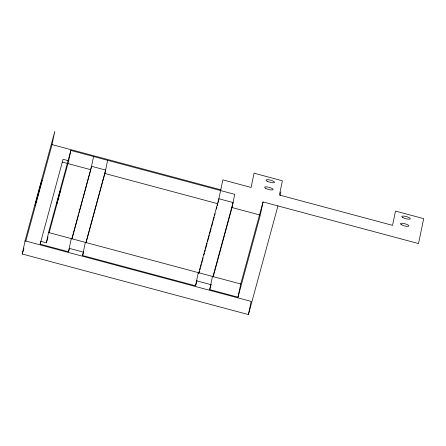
<?xml version="1.0" encoding="UTF-8"?>
<svg xmlns="http://www.w3.org/2000/svg" width="446" height="446" viewBox="0 0 446 446"><rect width="100%" height="100%" fill="white"/><g stroke="black" fill="none" stroke-linecap="round" stroke-linejoin="round"><path stroke-width="0.67" d="M277.969 205.84L248.411 314.586L22.3 254.014L25.054 240.834L54.797 131.414L52.043 144.593L25.768 241.258M69.414 248.439L68.506 251.773L40.146 244.174L40.737 241.336L46.39 242.847L48.023 236.843M40.146 244.174L63.048 159.272L68.695 160.783L49.11 232.84M46.39 242.847L48.553 232.511L70.858 150.447L234.724 194.345L232.037 207.541L213.177 276.927M68.695 160.783L70.858 150.447M68.506 251.773L71.26 238.593M90.934 169.14L93.565 156.529M196.987 280.467L195.538 285.802L82.594 255.547L85.348 242.368M86.039 242.869L104.899 173.483L107.653 160.304M195.538 285.802L198.286 272.623M218.105 202.495L222.827 179.877L251.092 187.448L254.069 173.199L282.379 180.786L279.408 195.03L392.541 225.341L395.518 211.092L423.7 218.64L418.493 243.572L263.051 201.932L240.745 283.996L237.991 297.175L209.731 289.605L212.48 276.425M263.051 201.932L260.297 215.111L237.991 297.175M248.411 314.586L251.165 301.407L25.054 240.834M280.216 195.281L280.908 191.986M22.3 254.014L23.945 247.97M71.761 239.011L91.525 166.291L105.618 170.065L85.849 242.786M72.135 238.432L78.663 214.415M79.026 213.076L82.649 199.736M83.012 198.398L90.811 169.709L62.451 162.115M82.594 255.547L83.681 251.544M198.57 273.476L218.886 198.754L233.08 202.556L212.948 276.615M198.983 273.125L199.524 271.123M199.886 269.791L200.432 267.79M200.795 266.457L201.341 264.456M201.703 263.118L203.153 257.782M203.878 255.112L204.424 253.111M204.786 251.778L205.327 249.777M205.69 248.439L207.145 243.103M207.507 241.771L209.319 235.098M209.681 233.765L211.131 228.424M211.493 227.092L212.943 221.751M213.311 220.419L214.214 217.085M214.576 215.747L215.123 213.745M216.394 209.079L216.934 207.078M217.297 205.74L217.843 203.738L104.899 173.483M209.731 289.605L211.181 284.269M52.043 144.593L220.954 189.845M232.037 207.541L259.622 214.933M48.553 232.511L240.745 283.996M196.575 280.818L210.768 284.62M69.219 248.355L83.307 252.129M56.67 204.173L60.043 191.657L56.67 204.173M35.284 204.647L35.139 205.383L41.957 180.05L35.284 204.647M402.894 217.576A4.388 1.087 15.2 0 0 410.086 218.997A4.388 1.087 15.2 0 0 405.169 216.299A4.388 1.087 15.2 0 0 402.894 217.576M401.506 224.756A4.388 1.087 15.2 0 0 408.703 226.178A4.388 1.087 15.2 0 0 403.781 223.479A4.388 1.087 15.2 0 0 401.506 224.756M267.132 181.176A4.388 1.087 15.2 0 0 274.323 182.598A4.388 1.087 15.2 0 0 269.406 179.9A4.388 1.087 15.2 0 0 267.132 181.176M265.744 188.357A4.388 1.087 15.2 0 0 272.941 189.779A4.388 1.087 15.2 0 0 268.018 187.075A4.388 1.087 15.2 0 0 265.744 188.357"/></g></svg>
